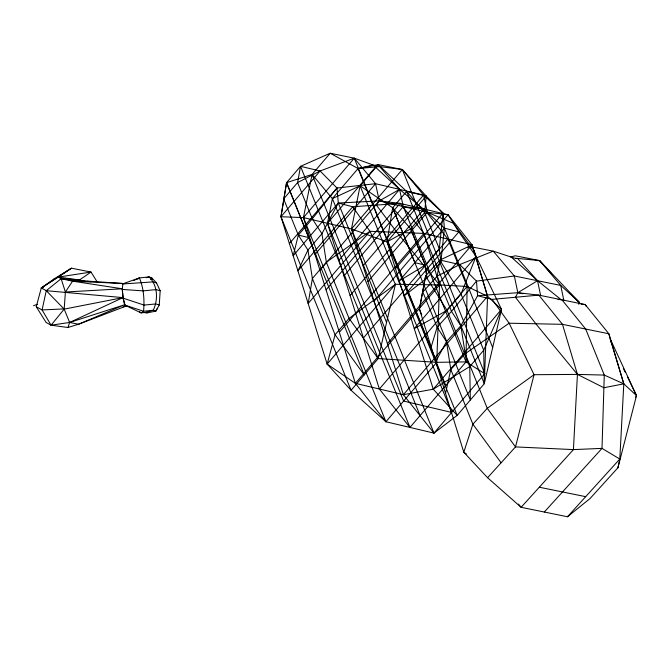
<?xml version="1.0" encoding="UTF-8"?>
<svg xmlns="http://www.w3.org/2000/svg" width="670" height="670" viewBox="0 0 670 670"><rect width="100%" height="100%" fill="white"/><g stroke="black" fill="none" stroke-linecap="round" stroke-linejoin="round"><path stroke-width="1" d="M492.668 347.579L444.403 228.118L427.301 212.264L399.571 189.384L373.106 164.996L358.098 168.538L332.395 198.588L327.463 223.269L379.371 389.019L409.948 427.427L466.027 361.884L467.099 286.459L447.962 239.098L424.06 209.065L403.281 206.586L343.953 275.931M420.073 415.593L332.395 198.588L312.061 174.451L286.559 182.659L364.237 374.915L335.084 334.74L312.371 278.527L307.966 250.061L298.326 235.111L283.644 198.881L297.606 182.558L300.52 166.336L330.201 153.246L358.098 168.538L378.24 164.611L406.631 191.427L484.301 383.684L483.715 350.251L461.002 294.046L440.91 261.87L439.286 248.813L443.071 213.102L426.187 196.084L402.318 169.527L376.322 166.16L354.279 158.162L330.201 153.246L312.061 174.451L303.443 217.591L355.351 383.332L403.39 394.697L433.247 389.186L469.754 366.582L483.715 350.251L501.52 309.364L487.559 296.299L467.099 286.459L439.52 284.943L395.417 284.281L349.053 318.409L335.084 334.74L327.144 364.095L355.351 383.332L385.928 421.748L436.765 362.328L439.52 284.943L423.942 233.42L400.04 203.387L379.262 200.908L338.3 203.027L293.184 255.764L298.326 235.111L312.287 218.789L336.968 188.01L375.552 183.706L423.591 195.07L443.071 213.102L444.403 228.118L440.91 261.87L426.941 278.192L404.018 295.947L458.824 231.879L448.079 214.743L400.04 203.387L352.722 206.787L338.3 203.027L336.968 188.01L320.084 170.992L300.52 166.336L286.559 182.659L280.956 216.737L327.144 364.095L351.072 390.3L385.928 421.748L433.967 433.105L457.183 415.392L484.301 383.684L501.52 309.364L476.043 256.392L471.99 244.776L448.079 214.743L427.301 212.264L379.262 200.908L319.933 270.253M484.301 383.684L487.559 296.299L474.017 250.588L453.456 223.311L427.301 212.264L423.591 195.07L402.318 169.527L378.24 164.611L360.1 185.808L332.395 198.588M143.455 312.496L147.4 312.815L155.825 311.148L159.259 304.984L160.18 290.755L156.52 282.941L151.68 277.807L149.117 276.894L139.41 277.916L122.308 284.005L153.087 281.886L156.52 282.941M51.071 325.193L64.178 309.121L65.392 292.011L61.129 278.712L58.206 277.104L41.28 287.949L36.255 306.734L46.088 322.454L51.071 325.193L67.93 327.504L78.574 324.221L126.094 306.073L124.561 304.766L123.004 297.614L122.334 288.795L122.945 283.485L80.794 280.663L72.569 281.166L61.129 278.712L46.255 290.688L42.093 309.942L51.071 325.193L69.638 322.463L124.561 304.766L78.574 324.221L69.638 322.463L64.178 309.121L46.255 290.688L41.28 287.949L53.96 279.03L71.472 268.193L91.028 272.062L97.443 282.372M315.939 255.471L286.559 182.659L280.956 216.737L303.443 217.591L351.482 228.947L387.059 241.828L457.183 415.392L433.247 389.186L387.059 241.828L392.662 207.75L406.631 191.427L426.187 196.084L424.654 212.599L439.286 248.813L425.316 265.144L399.295 280.856L444.403 228.118L458.824 231.879L476.043 256.392L461.002 294.046L447.041 310.369L414.261 328.618L476.043 256.392M578.637 304.004L578.922 301.977L539.626 260.597L515.356 255.798L510.506 256.953M551.217 273.394L539.626 260.597L514.401 258.118L493.246 251.149L468.983 246.359L439.989 260.035L425.618 275.889L419.42 309.004L463.791 452.225L487.576 477.71L521.101 507.307L567.482 516.754L590.01 498.564L617.924 467.769L636.5 395.568L610.219 338.92L623.804 383.843L619.8 459.042L617.924 467.769M425.618 275.889L419.42 309.004L421.765 314.825M425.316 265.144L414.847 262.665L392.662 207.75L470.34 400.007L469.754 366.582L447.041 310.369L426.941 278.192L425.316 265.144L410.685 228.922L392.662 207.75L360.1 185.808L351.482 228.947L403.39 394.697L433.967 433.105L484.804 373.684L402.318 169.527L351.482 228.947L433.967 433.105M445.55 393.357L450.81 369.547L446.471 341.616L437.125 327.22L422.854 292.003L437.225 276.149L459.695 264.575L493.246 251.149L514.351 275.99L517.826 292.698L515.465 297.254L535.824 323.769L577.431 374.404L603.888 387.737L623.804 383.843L636.5 395.568L635.587 397.436M355.351 383.332L439.52 284.943L396.942 232.356L376.381 205.087L379.262 200.908L375.552 183.706L354.279 158.162L320.084 170.992L280.956 216.737L351.072 390.3L378.198 358.592L395.417 284.281L369.941 231.301L352.722 206.787L297.916 270.856L307.966 250.061L321.935 233.73L338.3 203.027L386.565 322.488M431.17 346.934L437.125 327.22L451.496 311.366L476.487 281.124L514.351 275.99L560.723 285.428L578.922 301.977L579.081 304.063M67.93 327.504L69.638 322.463L123.004 297.614L46.255 290.688M157.358 308.393L155.825 311.148L153.263 310.235L143.556 311.248L125.005 305.16L123.255 298.2L122.141 289.432L143.137 290.872L156.185 289.608L160.18 290.755M435.709 361.599L446.471 341.616L460.851 325.762L477.601 295.721L476.487 281.124L459.695 264.575L439.989 260.035L437.225 276.149L451.496 311.366L460.851 325.762L465.181 353.693L487.257 408.332L515.498 446.915L573.428 449.604L602.003 448.372L619.8 459.042L567.482 516.754M52.855 280.764L53.96 279.03M289.381 243.629L336.968 188.01M376.322 166.16L327.463 223.269L409.948 427.427M315 254.491L375.552 183.706M339.02 260.169L399.571 189.384L379.589 166.579L358.098 168.538L445.776 385.543M369.941 231.301L308.158 303.527L312.371 278.527L326.34 262.196L369.941 231.301L423.942 233.42L471.99 244.776L487.559 296.299L403.39 394.697M326.072 289.85L400.04 203.387M363.04 265.848L423.591 195.07M426.187 196.084L387.059 241.828L410.685 228.922L424.654 212.599L406.631 191.427M350.092 295.529L424.06 209.065M367.981 281.609L427.301 212.264M339.363 332.295L423.942 233.42M395.484 268.72L443.071 213.102M374.111 301.215L448.079 214.743M327.144 364.095L395.417 284.281M363.383 337.973L447.962 239.098M387.402 343.651L471.99 244.776M379.371 389.019L467.099 286.459M433.247 389.186L501.52 309.364M467.627 247.85L468.983 246.359M487.576 477.71L515.498 446.915L534.074 374.714L509.15 323.216L492.123 299.381L477.601 295.721L517.826 292.698L538.797 295.127L585.178 304.565L608.871 333.769L623.804 383.843L604.281 375.083L577.431 374.404L534.074 374.714L487.257 408.332L472.886 424.185L463.791 452.225L466.404 453.942M544.291 512.031L602.003 448.372L604.281 375.083L585.681 329.045L561.988 299.85L557.993 299.381M137.777 279.022L139.41 277.916C143.79 288.368 144.578 300.068 143.556 311.248L141.102 312.915L125.005 305.16L126.32 305.981M82.351 281.048L79.521 279.951L58.206 277.104L71.472 268.193L41.28 287.949L43.29 287.531M560.974 299.549L537.533 280.705L517.826 292.698L522.868 293.728M379.262 200.908L399.571 189.384L403.281 206.586L466.027 361.884L484.804 373.684M36.255 306.734L42.093 309.942L64.613 308.87M320.084 170.992L297.606 182.558L312.287 218.789L321.935 233.73L326.34 262.196L349.053 318.409L378.198 358.592L436.765 362.328L466.027 361.884M133.858 280.445L139.41 277.916M33.5 305.704L37.419 304.331M146.269 277.74L149.117 276.894C157.819 285.487 158.287 299.658 153.263 310.235L146.63 312.203L141.102 312.915L139.569 311.642M150.666 279.532L151.11 279.398M123.054 306.751L126.094 306.073M77.511 280.37L79.521 279.951L91.028 272.062L58.206 277.104M64.178 309.121L123.004 297.614M84.872 281.073L76.179 281.073M515.506 258.62L517.567 258.427L537.533 280.705L540.606 295.453M492.123 299.381L538.797 295.127L562.49 324.33L577.431 374.404L573.428 449.604L521.101 507.307L518.471 504.058M74.378 281.115L72.569 281.166L65.392 292.011L122.334 288.795L72.569 281.166L122.945 283.485M536.503 260.58L539.626 260.597L560.723 285.428L563.797 300.177M86.916 281.283L91.003 281.693M143.33 312.396L147.4 312.815L146.63 312.203M581.183 304.105L585.178 304.565L586.216 306.307M539.317 487.224L585.689 496.671M298.326 235.111L308.744 237.574M80.794 280.663L82.804 281.166M159.259 304.984L155.825 303.929L144.083 305.093L123.255 298.2M511.319 257.104L537.533 280.705M570.153 293.351L578.922 301.977M501.118 462.769L472.886 424.185L450.81 369.547L465.181 353.693L509.15 323.216L562.49 324.33L608.871 333.769L611.124 342.353M623.36 368.416L625.169 372.16M627.438 376.841L636.5 395.568M151.68 277.807L152.333 279.398M436.765 362.328L354.279 158.162L303.443 217.591L385.928 421.748M360.1 185.808L451.664 412.427L403.625 401.07L312.061 174.451M300.52 166.336L378.198 358.592M410.685 228.922L425.274 265.127L426.941 278.192M79.521 279.951L77.988 281.023L61.129 278.712L79.521 279.951"/></g></svg>
